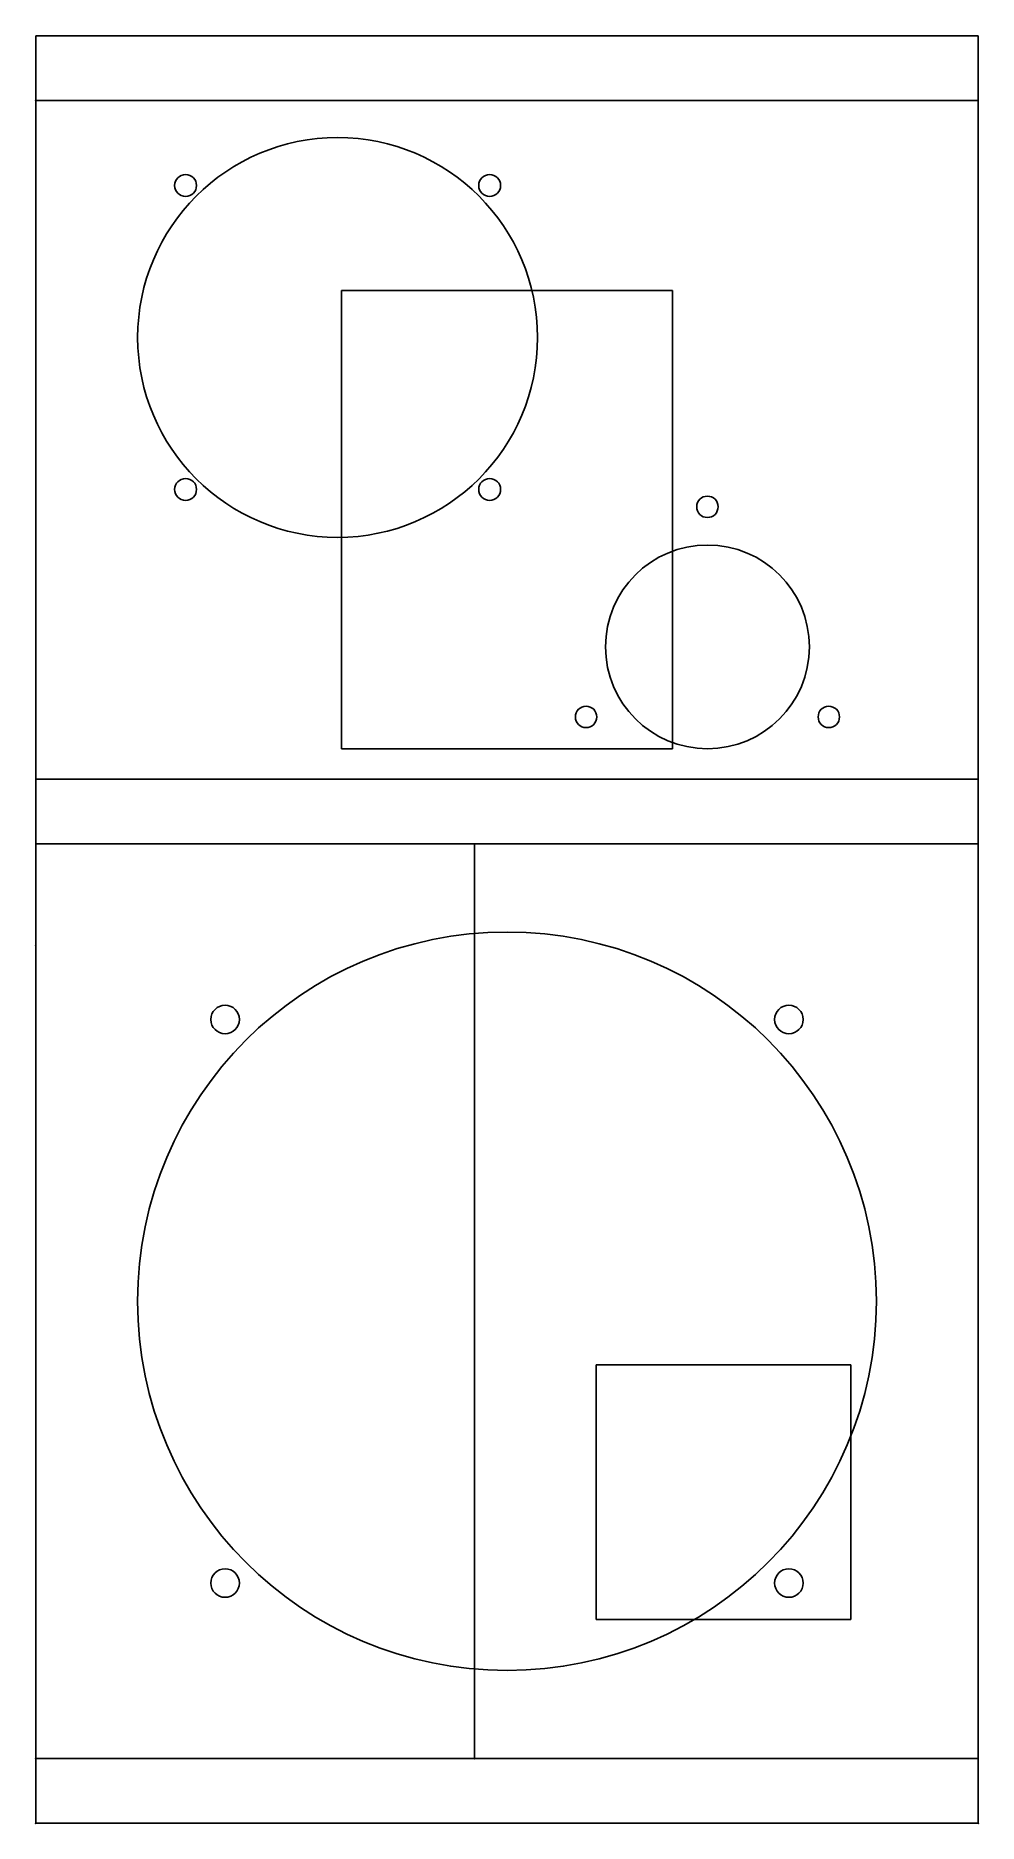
# Model space of a CAD drawing. Header units: centimetres. Extents: x 0 to 18.5, y 0 to 35.1.
import ezdxf

# ---------------------------------------------------------------- set-up
doc = ezdxf.new("R2010")
doc.units = ezdxf.units.CM
doc.header["$MEASUREMENT"] = 0
for name, color, linetype in [('Brace v4_Sketch1', 7, 'Continuous'), ('Speaker Enclosure L v4_Sketch1', 7, 'Continuous'), ('Speaker Enclosure L v4_Sketch2', 7, 'Continuous'), ('Speaker Enclosure L v4_Sketch3', 7, 'Continuous'), ('Speaker Enclosure L v4_Sketch4', 7, 'Continuous'), ('Speaker Enclosure L v4_Sketch5', 7, 'Continuous'), ('Speaker Enclosure L v4_Sketch7', 7, 'Continuous'), ('Speaker Enclosure L v4_Sketch8', 7, 'Continuous')]:
    doc.layers.add(name, color=color, linetype=linetype)

# ---------------------------------------------------------------- blocks, each defined once
blk = doc.blocks.new('Bracev4')
at = {"layer": 'Brace v4_Sketch1'}
for p, q in [((0, 17.96), (19.75, 17.96)), ((0, 16.23), (0, 17.96)), ((19.75, 17.96), (19.75, 0)), ((6.6, 13.98), (0, 16.23)), ((8.6, 15.96), (17.75, 15.96)), ((8.6, 2), (8.6, 15.96)), ((17.75, 15.96), (17.75, 2)), ((6.6, 3.98), (6.6, 13.98)), ((0, 1.73), (6.6, 3.98)), ((8.6, 2), (17.75, 2)), ((0, 0), (0, 1.73)), ((19.75, 0), (0, 0))]:
    blk.add_line(p, q, dxfattribs=at)
blk.add_point((0, 0), dxfattribs=at)

msp = doc.modelspace()

# ---------------------------------------------------------------- linework, layer by layer
at = {"layer": 'Speaker Enclosure L v4_Sketch1'}
for p, q in [((18.5, 35.1), (0, 35.1)), ((0, 35.1), (0, 0)), ((18.5, 0), (18.5, 35.1)), ((0, 0), (18.5, 0))]:
    msp.add_line(p, q, dxfattribs=at)
for centre, radius in [((5.925, 29.175), 3.925), ((2.941, 32.159), 0.215), ((8.909, 32.159), 0.215), ((2.941, 26.191), 0.215), ((8.909, 26.191), 0.215), ((13.185, 25.85), 0.21), ((13.185, 23.1), 2), ((10.803, 21.725), 0.21), ((15.567, 21.725), 0.21), ((9.25, 10.25), 7.25), ((3.717, 15.783), 0.28), ((14.783, 15.783), 0.28), ((3.717, 4.717), 0.28), ((14.783, 4.717), 0.28)]:
    msp.add_circle(centre, radius, dxfattribs=at)
msp.add_point((0, 0), dxfattribs=at)
at = {"layer": 'Speaker Enclosure L v4_Sketch2'}
for p, q in [((0, 35.1), (0, 33.83)), ((18.5, 35.1), (0, 35.1)), ((0, 35.1), (18.5, 35.1)), ((0, 0), (0, 35.1)), ((18.5, 35.1), (18.5, 0)), ((18.5, 33.83), (18.5, 35.1)), ((0, 33.83), (18.5, 33.83)), ((18.5, 20.5), (0, 20.5)), ((0, 20.5), (0, 19.23)), ((18.5, 19.23), (18.5, 20.5)), ((0, 19.23), (18.5, 19.23)), ((18.5, 1.27), (0, 1.27)), ((0, 1.27), (0, 0)), ((18.5, 0), (18.5, 1.27)), ((18.5, 0), (0, 0)), ((0, 0), (18.5, 0))]:
    msp.add_line(p, q, dxfattribs=at)
at = {"layer": 'Speaker Enclosure L v4_Sketch2', "extrusion": (0, 0, -1)}
for centre, radius in [((-5.925, 29.175), 3.925), ((-2.941, 32.159), 0.215), ((-8.909, 32.159), 0.215), ((-2.941, 26.191), 0.215), ((-8.909, 26.191), 0.215), ((-13.185, 25.85), 0.21), ((-13.185, 23.1), 2), ((-10.803, 21.725), 0.21), ((-15.567, 21.725), 0.21), ((-9.25, 10.25), 7.25), ((-3.717, 15.783), 0.28), ((-14.783, 15.783), 0.28), ((-3.717, 4.717), 0.28), ((-14.783, 4.717), 0.28)]:
    msp.add_circle(centre, radius, dxfattribs=at)
at = {"layer": 'Speaker Enclosure L v4_Sketch2'}
for p in [(0, 17.23), (0, 0)]:
    msp.add_point(p, dxfattribs=at)
at = {"layer": 'Speaker Enclosure L v4_Sketch3'}
for p, q in [((0, 1.27, -21.02), (0, 1.27)), ((0, 1.27), (18.5, 1.27)), ((0, 1.27, -19.75), (0, 1.27, -21.02)), ((18.5, 1.27, -19.75), (0, 1.27, -19.75)), ((18.5, 1.27, -21.02), (0, 1.27, -21.02)), ((0, 1.27, -21.02), (18.5, 1.27, -21.02)), ((18.5, 1.27), (18.5, 1.27, -21.02)), ((18.5, 1.27, -21.02), (18.5, 1.27, -19.75))]:
    msp.add_line(p, q, dxfattribs=at)
msp.add_point((0, 1.27), dxfattribs=at)
at = {"layer": 'Speaker Enclosure L v4_Sketch4'}
for p, q in [((18.5, 35.1, 1.27), (18.5, 0, 1.27)), ((18.5, 35.1, -21.02), (18.5, 35.1, 1.27)), ((18.5, 0, -21.02), (18.5, 35.1, -21.02)), ((18.5, 33.83, -19.75), (18.5, 20.5, -19.75)), ((18.5, 20.5), (18.5, 33.83)), ((18.5, 33.83), (18.5, 33.83, -19.75)), ((18.5, 20.5, -19.75), (18.5, 20.5)), ((18.5, 20.5), (18.5, 20.5, -19.75)), ((18.5, 20.5, -19.75), (18.5, 19.23, -19.75)), ((18.5, 19.23), (18.5, 20.5)), ((18.5, 19.23), (18.5, 19.23, -19.75)), ((18.5, 1.27), (18.5, 19.23)), ((18.5, 19.23, -19.75), (18.5, 1.27, -19.75)), ((18.5, 19.23, -19.75), (18.5, 19.23)), ((18.5, 1.27, -19.75), (18.5, 1.27)), ((18.5, 0, 1.27), (18.5, 0, -21.02))]:
    msp.add_line(p, q, dxfattribs=at)
msp.add_point((18.5, 0), dxfattribs=at)
at = {"layer": 'Speaker Enclosure L v4_Sketch5'}
for p, q in [((0, 35.1, 1.27), (0, 35.1, -21.02)), ((0, 35.1, -21.02), (0, 0, -21.02)), ((0, 0, 1.27), (0, 35.1, 1.27)), ((0, 20.5, -19.75), (0, 33.83, -19.75)), ((0, 33.83, -19.75), (0, 33.83)), ((0, 33.83), (0, 20.5)), ((0, 19.23, -19.75), (0, 20.5, -19.75)), ((0, 20.5), (0, 19.23)), ((0, 20.5, -19.75), (0, 20.5)), ((0, 20.5), (0, 20.5, -19.75)), ((0, 19.23), (0, 1.27)), ((0, 19.23, -19.75), (0, 19.23)), ((0, 19.23), (0, 19.23, -19.75)), ((0, 1.27, -19.75), (0, 19.23, -19.75)), ((0, 1.27), (0, 1.27, -19.75)), ((0, 0, -21.02), (0, 0, 1.27))]:
    msp.add_line(p, q, dxfattribs=at)
msp.add_point((0, 0), dxfattribs=at)
at = {"layer": 'Speaker Enclosure L v4_Sketch7'}
for p, q in [((0, 33.83, -19.75), (0, 33.83)), ((0, 33.83, -19.75), (18.5, 33.83, -19.75)), ((18.5, 33.83), (0, 33.83)), ((1.27, 33.83, -19.75), (0, 33.83, -19.75)), ((0, 33.83), (0, 33.83, -19.75)), ((0, 33.83), (1.27, 33.83)), ((1.27, 33.83), (1.27, 33.83, -19.75)), ((18.5, 33.83), (17.23, 33.83)), ((17.23, 33.83, -19.75), (18.5, 33.83, -19.75)), ((17.23, 33.83), (17.23, 33.83, -19.75)), ((18.5, 33.83, -19.75), (18.5, 33.83)), ((18.5, 33.83, -19.75), (18.5, 33.83))]:
    msp.add_line(p, q, dxfattribs=at)
msp.add_point((0, 33.83), dxfattribs=at)
at = {"layer": 'Speaker Enclosure L v4_Sketch8'}
for p, q in [((0, 35.1, -21.02), (18.5, 35.1, -21.02)), ((18.5, 35.1, -21.02), (0, 35.1, -21.02)), ((0, 0, -21.02), (0, 35.1, -21.02)), ((0, 35.1, -21.02), (0, 0, -21.02)), ((18.5, 35.1, -21.02), (0, 35.1, -21.02)), ((18.5, 35.1, -21.02), (18.5, 0, -21.02)), ((18.5, 0, -21.02), (18.5, 35.1, -21.02)), ((6, 30.1, -21.02), (6, 21.1, -21.02)), ((12.5, 30.1, -21.02), (6, 30.1, -21.02)), ((12.5, 21.1, -21.02), (12.5, 30.1, -21.02)), ((6, 21.1, -21.02), (12.5, 21.1, -21.02)), ((16, 9, -21.02), (11, 9, -21.02)), ((11, 9, -21.02), (11, 4, -21.02)), ((16, 4, -21.02), (16, 9, -21.02)), ((11, 4, -21.02), (16, 4, -21.02)), ((18.5, 0, -21.02), (0, 0, -21.02)), ((0, 0, -21.02), (18.5, 0, -21.02))]:
    msp.add_line(p, q, dxfattribs=at)
msp.add_point((0, 0, -21.02), dxfattribs=at)

# ---------------------------------------------------------------- block references
at = {"extrusion": (1, 1.94289e-16, 3.55525e-32), "rotation": 270}
msp.add_blockref('Bracev4', (1.27, 0, 8.615), dxfattribs=at)

doc.saveas('drawing.dxf')
